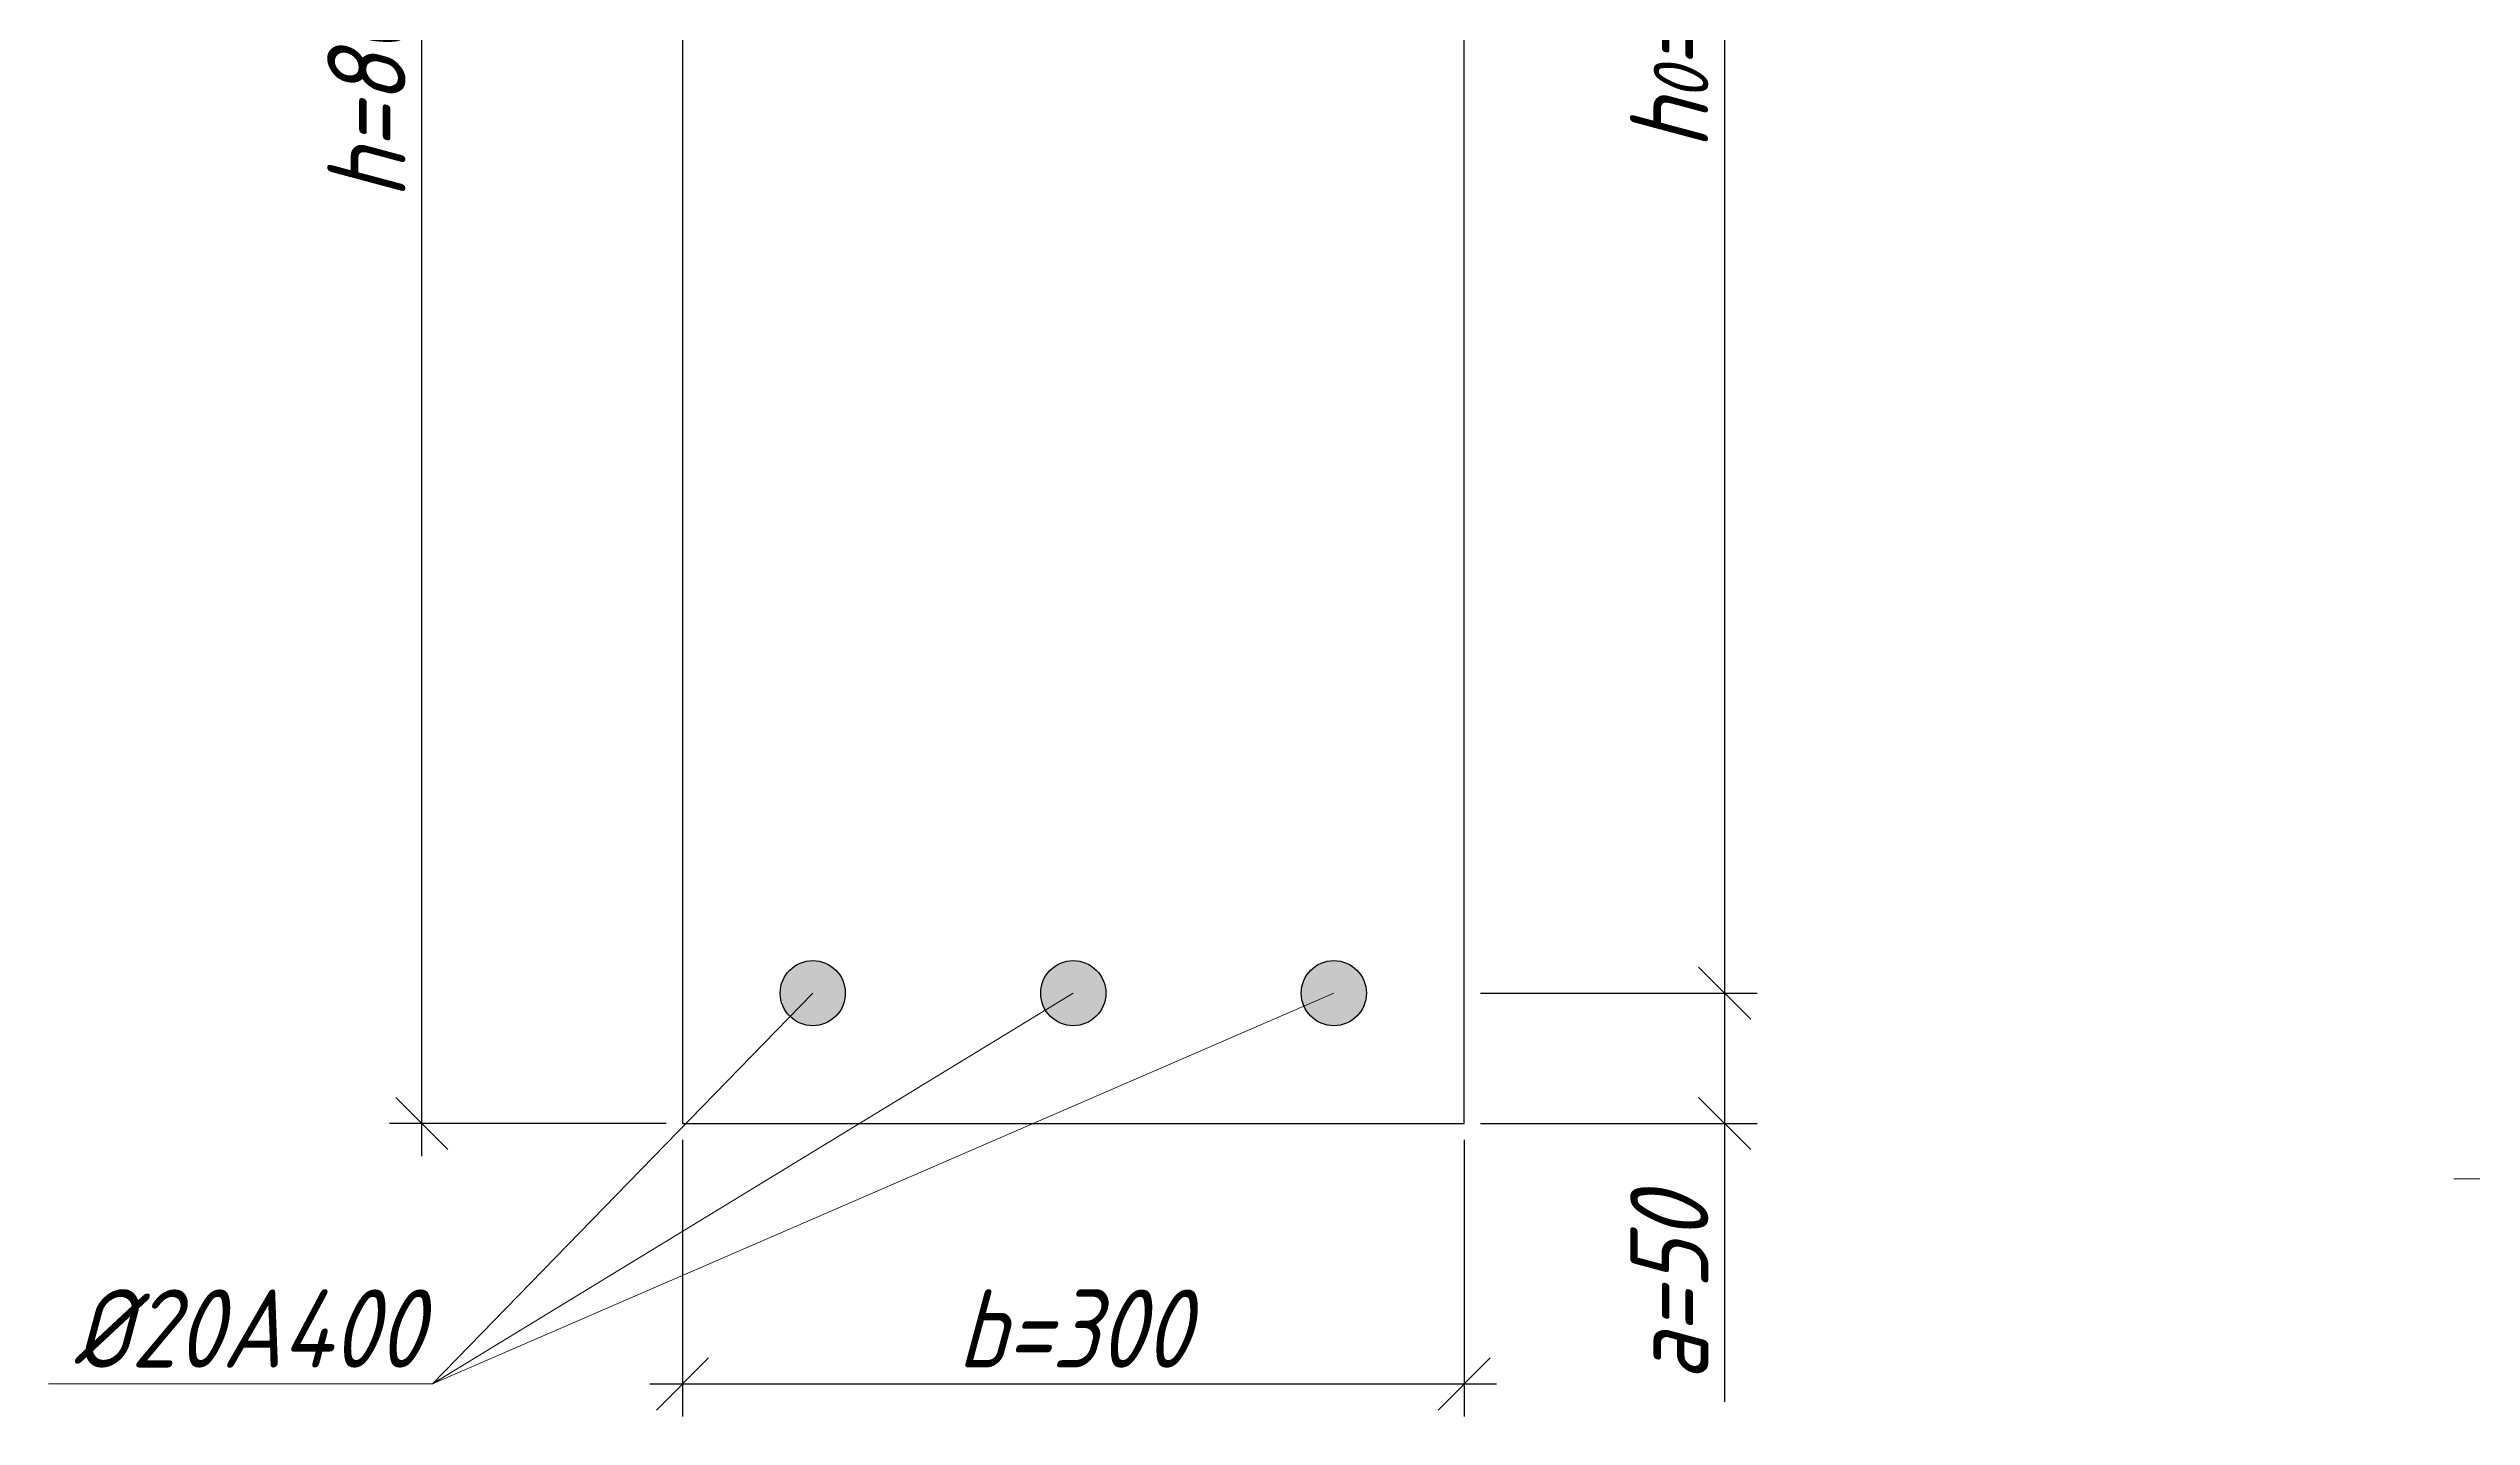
# Model space of a CAD drawing. Header units: millimetres. Extents: x -180 to 58926, y -10791 to 13515.
# Drawn here: x 1630 to 2560, y -6622 to -6097 of the extents above; entities that cross this region are included whole.
import ezdxf

# ---------------------------------------------------------------- set-up
doc = ezdxf.new("R2010")
doc.units = ezdxf.units.MM
for name, color, linetype, lineweight in [('basic', 95, 'Continuous', 30), ('size', 45, 'Continuous', 20), ('text', 13, 'Continuous', 20), ('thin', 153, 'Continuous', 18)]:
    doc.layers.add(name, color=color, linetype=linetype, lineweight=lineweight)
doc.styles.add('Structures', font='isocpeur.ttf', dxfattribs={"width": 0.85, "oblique": 15})
doc.dimstyles.new('Structures', dxfattribs={"dimtxt": 3, "dimasz": 2, "dimexe": 1.25, "dimexo": 0.625, "dimtad": 1, "dimtxsty": 'Structures', "dimblk": 'OBLIQUE', "dimcen": 2.5, "dimdle": 1.25, "dimadec": 0, "dimazin": 0, "dimtfac": 1, "dimtmove": 0, "dimatfit": 3, "dimfxl": 1, "dimarcsym": 0})

# ---------------------------------------------------------------- blocks, each defined once
blk = doc.blocks.new('_Oblique')
at = {"color": 0, "linetype": 'ByBlock', "lineweight": -2}
blk.add_line((-0.5, -0.5), (0.5, 0.5), dxfattribs=at)
blk = doc.blocks.new('*D226')
at = {"layer": 'Defpoints', "color": 0, "transparency": 16777216}
for p in [(1872.86, -6509.29), (2172.86, -6509.29), (2172.86, -6609.29)]:
    blk.add_point(p, dxfattribs=at)
at = {"layer": 'size', "color": 0, "lineweight": -2, "transparency": 16777216}
for p, q in [((1872.86, -6515.54), (1872.86, -6621.79)), ((2172.86, -6515.54), (2172.86, -6621.79)), ((1860.36, -6609.29), (2185.36, -6609.29))]:
    blk.add_line(p, q, dxfattribs=at)
at = {"layer": 'size', "color": 0, "lineweight": -2, "transparency": 16777216, "xscale": 20, "yscale": 20, "zscale": 20, "rotation": 180}
blk.add_blockref('_Oblique', (1872.86, -6609.29), dxfattribs=at)
at = {"layer": 'size', "color": 0, "lineweight": -2, "transparency": 16777216, "xscale": 20, "yscale": 20, "zscale": 20}
blk.add_blockref('_Oblique', (2172.86, -6609.29), dxfattribs=at)
at = {"layer": 'size', "color": 0, "transparency": 16777216, "insert": (2022.86, -6588.04), "char_height": 30, "attachment_point": 5, "style": 'Structures'}
blk.add_mtext('b=300', dxfattribs=at)
blk = doc.blocks.new('*D227')
at = {"layer": 'Defpoints', "color": 0, "transparency": 16777216}
for p in [(1772.86, -5709.29), (1872.86, -5709.29), (1872.86, -6509.29)]:
    blk.add_point(p, dxfattribs=at)
at = {"layer": 'size', "color": 0, "lineweight": -2, "transparency": 16777216}
for p, q in [((1772.86, -6521.79), (1772.86, -5696.79)), ((1866.61, -5709.29), (1760.36, -5709.29)), ((1866.61, -6509.29), (1760.36, -6509.29))]:
    blk.add_line(p, q, dxfattribs=at)
at = {"layer": 'size', "color": 0, "lineweight": -2, "transparency": 16777216, "xscale": 20, "yscale": 20, "zscale": 20}
for p, rotation in [((1772.86, -5709.29), 90), ((1772.86, -6509.29), 270)]:
    blk.add_blockref('_Oblique', p, dxfattribs=dict(at, rotation=rotation))
at = {"layer": 'size', "color": 0, "transparency": 16777216, "insert": (1751.61, -6109.29), "char_height": 30, "attachment_point": 5, "rotation": 90, "style": 'Structures'}
blk.add_mtext('h=800', dxfattribs=at)
blk = doc.blocks.new('*D228')
at = {"layer": 'Defpoints', "color": 0, "transparency": 16777216}
for p in [(2172.86, -5709.29), (2172.86, -6459.29), (2272.86, -6459.29)]:
    blk.add_point(p, dxfattribs=at)
at = {"layer": 'size', "color": 0, "lineweight": -2, "transparency": 16777216}
for p, q in [((2272.86, -5696.79), (2272.86, -6471.79)), ((2179.11, -5709.29), (2285.36, -5709.29)), ((2179.11, -6459.29), (2285.36, -6459.29))]:
    blk.add_line(p, q, dxfattribs=at)
at = {"layer": 'size', "color": 0, "lineweight": -2, "transparency": 16777216, "xscale": 20, "yscale": 20, "zscale": 20}
for p, rotation in [((2272.86, -5709.29), 90), ((2272.86, -6459.29), 270)]:
    blk.add_blockref('_Oblique', p, dxfattribs=dict(at, rotation=rotation))
at = {"layer": 'size', "color": 0, "transparency": 16777216, "insert": (2251.61, -6084.29), "char_height": 30, "attachment_point": 5, "rotation": 90, "style": 'Structures'}
blk.add_mtext('h{\\H0.7x;\\S^ 0;}=750', dxfattribs=at)
blk = doc.blocks.new('*D229')
at = {"layer": 'Defpoints', "color": 0, "transparency": 16777216}
for p in [(2172.86, -6459.29), (2172.86, -6509.29), (2272.86, -6509.29)]:
    blk.add_point(p, dxfattribs=at)
at = {"layer": 'size', "color": 0, "lineweight": -2, "transparency": 16777216}
for p, q in [((2272.86, -6446.79), (2272.86, -6509.29)), ((2179.11, -6459.29), (2285.36, -6459.29)), ((2179.11, -6509.29), (2285.36, -6509.29)), ((2272.86, -6509.29), (2272.86, -6616.13))]:
    blk.add_line(p, q, dxfattribs=at)
at = {"layer": 'size', "color": 0, "lineweight": -2, "transparency": 16777216, "xscale": 20, "yscale": 20, "zscale": 20}
for p, rotation in [((2272.86, -6459.29), 90), ((2272.86, -6509.29), 270)]:
    blk.add_blockref('_Oblique', p, dxfattribs=dict(at, rotation=rotation))
at = {"layer": 'size', "color": 0, "transparency": 16777216, "insert": (2251.61, -6572.71), "char_height": 30, "attachment_point": 5, "rotation": 90, "style": 'Structures'}
blk.add_mtext('a=50', dxfattribs=at)

msp = doc.modelspace()

# ---------------------------------------------------------------- hatches: boundary and pattern name
at = {"layer": 'basic'}
h = msp.add_hatch(color=256, dxfattribs=at)
h.dxf.hatch_style = 1
h.paths.add_polyline_path([(1935.364, -6459.293, 1), (1910.364, -6459.293, 1)])
h.paths.add_polyline_path([(2035.364, -6459.293, 1), (2010.364, -6459.293, 1)])
h.paths.add_polyline_path([(2135.364, -6459.293, 1), (2110.364, -6459.293, 1)])

# ---------------------------------------------------------------- linework, layer by layer
for p, q in [((1872.864, -5709.293), (1872.864, -6509.293)), ((2172.864, -6509.293), (2172.864, -5709.293)), ((1872.864, -6509.293), (2172.864, -6509.293))]:
    msp.add_line(p, q, dxfattribs=at)
for centre in [(1922.864, -6459.293), (2022.864, -6459.293), (2122.864, -6459.293)]:
    msp.add_circle(centre, 12.5, dxfattribs=at)
at = {"layer": 'thin'}
for p, q in [((1922.864, -6459.293), (1776.955, -6609.293)), ((1776.955, -6609.293), (2022.864, -6459.293)), ((1776.955, -6609.293), (2122.864, -6459.293)), ((2700.184, -6530.564), (2552.749, -6530.564)), ((1776.955, -6609.293), (1629.52, -6609.293))]:
    msp.add_line(p, q, dxfattribs=at)

# ---------------------------------------------------------------- texts
at = {"layer": 'text', "insert": (1706.023, -6588.03), "char_height": 30, "width": 137.52879, "attachment_point": 5, "style": 'Structures'}
msp.add_mtext('%%C20A400', dxfattribs=at)

# ---------------------------------------------------------------- dimensions: what is measured, and where the dimension line sits
at = {"layer": 'size'}
for base, p1, p2, text, picture, middle in [((1772.864, -5709.293), (1872.864, -6509.293), (1872.864, -5709.293), 'h=<>', '*D227', (1751.614, -6109.293)), ((2272.864, -6459.293), (2172.864, -5709.293), (2172.864, -6459.293), 'h{\\H0.7x;\\S^ 0;}=<>', '*D228', (2251.614, -6084.293)), ((2272.864, -6509.293), (2172.864, -6459.293), (2172.864, -6509.293), 'a=<>', '*D229', (2251.614, -6572.712))]:
    dim = msp.add_linear_dim(base=base, p1=p1, p2=p2, angle=90, text=text, dimstyle='Structures', dxfattribs=at)
    dim.commit()
    dim.dimension.update_dxf_attribs({"geometry": picture, "text_midpoint": middle})
dim = msp.add_linear_dim(base=(2172.864, -6609.293), p1=(1872.864, -6509.293), p2=(2172.864, -6509.293), text='b=<>', dimstyle='Structures', dxfattribs=at)
dim.commit()
dim.dimension.update_dxf_attribs({"geometry": '*D226', "text_midpoint": (2022.864, -6588.043)})

doc.saveas('drawing.dxf')
